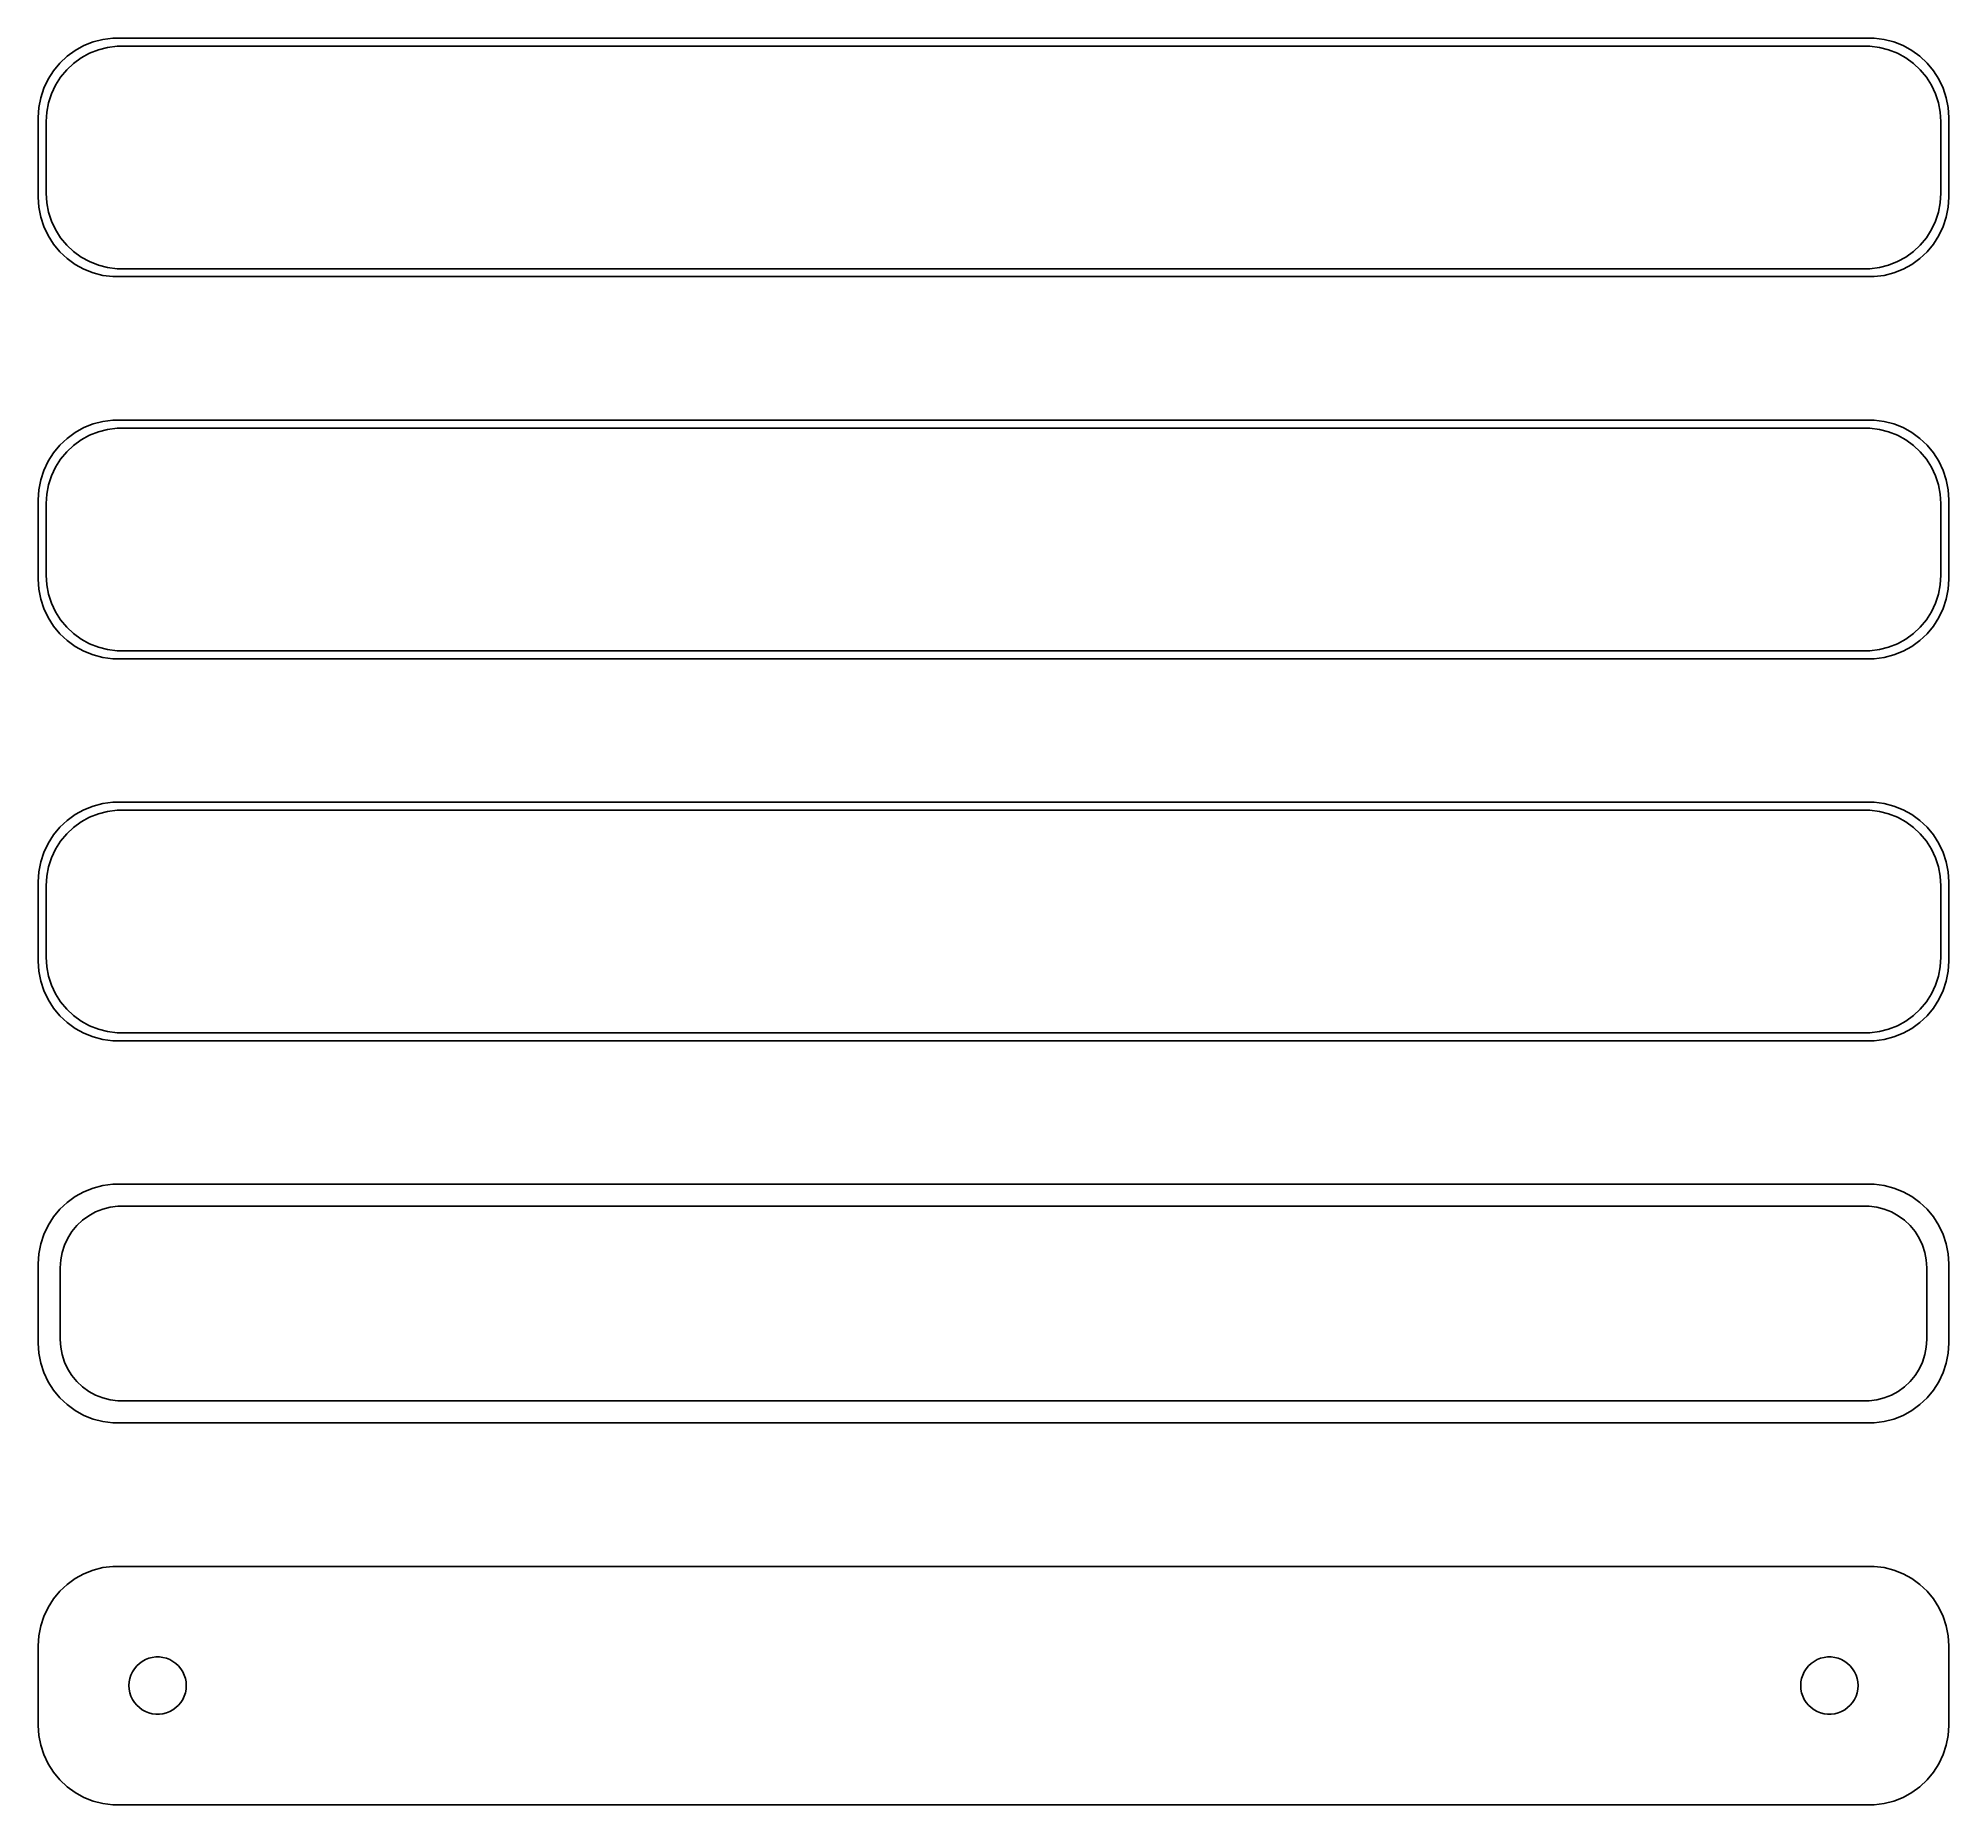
# Model space of a CAD drawing. Header units: metres. Extents: x -60 to 60, y 89 to 199.
import ezdxf

# ---------------------------------------------------------------- set-up
doc = ezdxf.new("R2010")
doc.units = ezdxf.units.M

msp = doc.modelspace()

# ---------------------------------------------------------------- linework, layer by layer
for p, q in [((-56.5451, 199.255), (-57.1289, 199.024)), ((-55.9369, 199.411), (-56.5451, 199.255)), ((-55.3139, 199.49), (-55.9369, 199.411)), ((55.3139, 199.49), (-55.3139, 199.49)), ((55.9369, 199.411), (55.3139, 199.49)), ((56.5451, 199.255), (55.9369, 199.411)), ((57.1289, 199.024), (56.5451, 199.255)), ((-58.1871, 198.353), (-58.6448, 197.923)), ((-57.6791, 198.722), (-58.1871, 198.353)), ((-57.7778, 197.91), (-57.2952, 198.261)), ((-57.1289, 199.024), (-57.6791, 198.722)), ((-57.2952, 198.261), (-56.7724, 198.548)), ((-56.7724, 198.548), (-56.2178, 198.768)), ((-56.2178, 198.768), (-55.6401, 198.916)), ((-55.6401, 198.916), (-55.0482, 198.991)), ((-55.0482, 198.991), (55.0482, 198.991)), ((55.0482, 198.991), (55.6401, 198.916)), ((55.6401, 198.916), (56.2178, 198.768)), ((56.2178, 198.768), (56.7724, 198.548)), ((56.7724, 198.548), (57.2952, 198.261)), ((57.6791, 198.722), (57.1289, 199.024)), ((57.2952, 198.261), (57.7778, 197.91)), ((58.1871, 198.353), (57.6791, 198.722)), ((58.6448, 197.923), (58.1871, 198.353)), ((-59.3815, 196.909), (-59.6489, 196.341)), ((-59.0451, 197.439), (-59.3815, 196.909)), ((-58.6448, 197.923), (-59.0451, 197.439)), ((-58.9124, 196.538), (-58.5928, 197.042)), ((-58.5928, 197.042), (-58.2126, 197.502)), ((-58.2126, 197.502), (-57.7778, 197.91)), ((57.7778, 197.91), (58.2126, 197.502)), ((58.2126, 197.502), (58.5928, 197.042)), ((58.5928, 197.042), (58.9124, 196.538)), ((59.0451, 197.439), (58.6448, 197.923)), ((59.3815, 196.909), (59.0451, 197.439)), ((59.6489, 196.341), (59.3815, 196.909)), ((-59.8429, 195.743), (-59.9606, 195.127)), ((-59.6489, 196.341), (-59.8429, 195.743)), ((-59.3508, 195.431), (-59.1664, 195.999)), ((-59.1664, 195.999), (-58.9124, 196.538)), ((58.9124, 196.538), (59.1664, 195.999)), ((59.1664, 195.999), (59.3508, 195.431)), ((59.8429, 195.743), (59.6489, 196.341)), ((59.9606, 195.127), (59.8429, 195.743)), ((-59.9606, 195.127), (-60, 194.5)), ((-60, 194.5), (-60, 189.5)), ((-59.5, 194.25), (-59.4625, 194.845)), ((-59.4625, 194.845), (-59.3508, 195.431)), ((59.3508, 195.431), (59.4625, 194.845)), ((59.4625, 194.845), (59.5, 194.25)), ((60, 194.5), (59.9606, 195.127)), ((60, 189.5), (60, 194.5)), ((-59.5, 189.75), (-59.5, 194.25)), ((59.5, 194.25), (59.5, 189.75)), ((-59.4625, 189.155), (-59.5, 189.75)), ((59.5, 189.75), (59.4625, 189.155)), ((-60, 189.5), (-59.9606, 188.873)), ((-59.9606, 188.873), (-59.8429, 188.257)), ((-59.3508, 188.569), (-59.4625, 189.155)), ((-59.1664, 188.001), (-59.3508, 188.569)), ((59.3508, 188.569), (59.1664, 188.001)), ((59.4625, 189.155), (59.3508, 188.569)), ((59.8429, 188.257), (59.9606, 188.873)), ((59.9606, 188.873), (60, 189.5)), ((-59.8429, 188.257), (-59.6489, 187.659)), ((-59.6489, 187.659), (-59.3815, 187.091)), ((-58.9124, 187.462), (-59.1664, 188.001)), ((-58.5928, 186.958), (-58.9124, 187.462)), ((58.9124, 187.462), (58.5928, 186.958)), ((59.1664, 188.001), (58.9124, 187.462)), ((59.3815, 187.091), (59.6489, 187.659)), ((59.6489, 187.659), (59.8429, 188.257)), ((-59.3815, 187.091), (-59.0451, 186.561)), ((-59.0451, 186.561), (-58.6448, 186.077)), ((-58.6448, 186.077), (-58.1871, 185.647)), ((-58.2126, 186.498), (-58.5928, 186.958)), ((-57.7778, 186.09), (-58.2126, 186.498)), ((-57.2952, 185.739), (-57.7778, 186.09)), ((57.7778, 186.09), (57.2952, 185.739)), ((58.2126, 186.498), (57.7778, 186.09)), ((58.1871, 185.647), (58.6448, 186.077)), ((58.5928, 186.958), (58.2126, 186.498)), ((58.6448, 186.077), (59.0451, 186.561)), ((59.0451, 186.561), (59.3815, 187.091)), ((-58.1871, 185.647), (-57.6791, 185.278)), ((-57.6791, 185.278), (-57.1289, 184.976)), ((-56.7724, 185.452), (-57.2952, 185.739)), ((-57.1289, 184.976), (-56.5451, 184.745)), ((-56.2178, 185.232), (-56.7724, 185.452)), ((-55.6401, 185.084), (-56.2178, 185.232)), ((-55.0482, 185.009), (-55.6401, 185.084)), ((55.0482, 185.009), (-55.0482, 185.009)), ((55.6401, 185.084), (55.0482, 185.009)), ((56.2178, 185.232), (55.6401, 185.084)), ((56.7724, 185.452), (56.2178, 185.232)), ((56.5451, 184.745), (57.1289, 184.976)), ((57.2952, 185.739), (56.7724, 185.452)), ((57.1289, 184.976), (57.6791, 185.278)), ((57.6791, 185.278), (58.1871, 185.647)), ((-56.5451, 184.745), (-55.9369, 184.589)), ((-55.9369, 184.589), (-55.3139, 184.51)), ((-55.3139, 184.51), (55.3139, 184.51)), ((55.3139, 184.51), (55.9369, 184.589)), ((55.9369, 184.589), (56.5451, 184.745)), ((-56.5451, 175.255), (-57.1289, 175.024)), ((-55.9369, 175.411), (-56.5451, 175.255)), ((-55.3139, 175.49), (-55.9369, 175.411)), ((55.3139, 175.49), (-55.3139, 175.49)), ((55.9369, 175.411), (55.3139, 175.49)), ((56.5451, 175.255), (55.9369, 175.411)), ((57.1289, 175.024), (56.5451, 175.255)), ((-58.1871, 174.353), (-58.6448, 173.923)), ((-57.6791, 174.722), (-58.1871, 174.353)), ((-57.7778, 173.91), (-57.2952, 174.261)), ((-57.1289, 175.024), (-57.6791, 174.722)), ((-57.2952, 174.261), (-56.7724, 174.548)), ((-56.7724, 174.548), (-56.2178, 174.768)), ((-56.2178, 174.768), (-55.6401, 174.916)), ((-55.6401, 174.916), (-55.0482, 174.991)), ((-55.0482, 174.991), (55.0482, 174.991)), ((55.0482, 174.991), (55.6401, 174.916)), ((55.6401, 174.916), (56.2178, 174.768)), ((56.2178, 174.768), (56.7724, 174.548)), ((56.7724, 174.548), (57.2952, 174.261)), ((57.6791, 174.722), (57.1289, 175.024)), ((57.2952, 174.261), (57.7778, 173.91)), ((58.1871, 174.353), (57.6791, 174.722)), ((58.6448, 173.923), (58.1871, 174.353)), ((-59.3815, 172.909), (-59.6489, 172.341)), ((-59.0451, 173.439), (-59.3815, 172.909)), ((-58.6448, 173.923), (-59.0451, 173.439)), ((-58.9124, 172.538), (-58.5928, 173.042)), ((-58.5928, 173.042), (-58.2126, 173.502)), ((-58.2126, 173.502), (-57.7778, 173.91)), ((57.7778, 173.91), (58.2126, 173.502)), ((58.2126, 173.502), (58.5928, 173.042)), ((58.5928, 173.042), (58.9124, 172.538)), ((59.0451, 173.439), (58.6448, 173.923)), ((59.3815, 172.909), (59.0451, 173.439)), ((59.6489, 172.341), (59.3815, 172.909)), ((-59.8429, 171.743), (-59.9606, 171.127)), ((-59.6489, 172.341), (-59.8429, 171.743)), ((-59.3508, 171.431), (-59.1664, 171.999)), ((-59.1664, 171.999), (-58.9124, 172.538)), ((58.9124, 172.538), (59.1664, 171.999)), ((59.1664, 171.999), (59.3508, 171.431)), ((59.8429, 171.743), (59.6489, 172.341)), ((59.9606, 171.127), (59.8429, 171.743)), ((-59.9606, 171.127), (-60, 170.5)), ((-60, 170.5), (-60, 165.5)), ((-59.5, 170.25), (-59.4625, 170.845)), ((-59.4625, 170.845), (-59.3508, 171.431)), ((59.3508, 171.431), (59.4625, 170.845)), ((59.4625, 170.845), (59.5, 170.25)), ((60, 170.5), (59.9606, 171.127)), ((60, 165.5), (60, 170.5)), ((-59.5, 165.75), (-59.5, 170.25)), ((59.5, 170.25), (59.5, 165.75)), ((-59.4625, 165.155), (-59.5, 165.75)), ((59.5, 165.75), (59.4625, 165.155)), ((-60, 165.5), (-59.9606, 164.873)), ((-59.9606, 164.873), (-59.8429, 164.257)), ((-59.3508, 164.569), (-59.4625, 165.155)), ((-59.1664, 164.001), (-59.3508, 164.569)), ((59.3508, 164.569), (59.1664, 164.001)), ((59.4625, 165.155), (59.3508, 164.569)), ((59.8429, 164.257), (59.9606, 164.873)), ((59.9606, 164.873), (60, 165.5)), ((-59.8429, 164.257), (-59.6489, 163.659)), ((-59.6489, 163.659), (-59.3815, 163.091)), ((-58.9124, 163.462), (-59.1664, 164.001)), ((-58.5928, 162.958), (-58.9124, 163.462)), ((58.9124, 163.462), (58.5928, 162.958)), ((59.1664, 164.001), (58.9124, 163.462)), ((59.3815, 163.091), (59.6489, 163.659)), ((59.6489, 163.659), (59.8429, 164.257)), ((-59.3815, 163.091), (-59.0451, 162.561)), ((-59.0451, 162.561), (-58.6448, 162.077)), ((-58.6448, 162.077), (-58.1871, 161.647)), ((-58.2126, 162.498), (-58.5928, 162.958)), ((-57.7778, 162.09), (-58.2126, 162.498)), ((-57.2952, 161.739), (-57.7778, 162.09)), ((57.7778, 162.09), (57.2952, 161.739)), ((58.2126, 162.498), (57.7778, 162.09)), ((58.1871, 161.647), (58.6448, 162.077)), ((58.5928, 162.958), (58.2126, 162.498)), ((58.6448, 162.077), (59.0451, 162.561)), ((59.0451, 162.561), (59.3815, 163.091)), ((-58.1871, 161.647), (-57.6791, 161.278)), ((-57.6791, 161.278), (-57.1289, 160.976)), ((-56.7724, 161.452), (-57.2952, 161.739)), ((-57.1289, 160.976), (-56.5451, 160.745)), ((-56.2178, 161.232), (-56.7724, 161.452)), ((-55.6401, 161.084), (-56.2178, 161.232)), ((-55.0482, 161.009), (-55.6401, 161.084)), ((55.0482, 161.009), (-55.0482, 161.009)), ((55.6401, 161.084), (55.0482, 161.009)), ((56.2178, 161.232), (55.6401, 161.084)), ((56.7724, 161.452), (56.2178, 161.232)), ((56.5451, 160.745), (57.1289, 160.976)), ((57.2952, 161.739), (56.7724, 161.452)), ((57.1289, 160.976), (57.6791, 161.278)), ((57.6791, 161.278), (58.1871, 161.647)), ((-56.5451, 160.745), (-55.9369, 160.589)), ((-55.9369, 160.589), (-55.3139, 160.51)), ((-55.3139, 160.51), (55.3139, 160.51)), ((55.3139, 160.51), (55.9369, 160.589)), ((55.9369, 160.589), (56.5451, 160.745)), ((-56.5451, 151.255), (-57.1289, 151.024)), ((-55.9369, 151.411), (-56.5451, 151.255)), ((-55.3139, 151.49), (-55.9369, 151.411)), ((55.3139, 151.49), (-55.3139, 151.49)), ((55.9369, 151.411), (55.3139, 151.49)), ((56.5451, 151.255), (55.9369, 151.411)), ((57.1289, 151.024), (56.5451, 151.255)), ((-58.1871, 150.353), (-58.6448, 149.923)), ((-57.6791, 150.722), (-58.1871, 150.353)), ((-57.7778, 149.91), (-57.2952, 150.261)), ((-57.1289, 151.024), (-57.6791, 150.722)), ((-57.2952, 150.261), (-56.7724, 150.548)), ((-56.7724, 150.548), (-56.2178, 150.768)), ((-56.2178, 150.768), (-55.6401, 150.916)), ((-55.6401, 150.916), (-55.0482, 150.991)), ((-55.0482, 150.991), (55.0482, 150.991)), ((55.0482, 150.991), (55.6401, 150.916)), ((55.6401, 150.916), (56.2178, 150.768)), ((56.2178, 150.768), (56.7724, 150.548)), ((56.7724, 150.548), (57.2952, 150.261)), ((57.6791, 150.722), (57.1289, 151.024)), ((57.2952, 150.261), (57.7778, 149.91)), ((58.1871, 150.353), (57.6791, 150.722)), ((58.6448, 149.923), (58.1871, 150.353)), ((-59.3815, 148.909), (-59.6489, 148.341)), ((-59.0451, 149.439), (-59.3815, 148.909)), ((-58.6448, 149.923), (-59.0451, 149.439)), ((-58.9124, 148.538), (-58.5928, 149.042)), ((-58.5928, 149.042), (-58.2126, 149.502)), ((-58.2126, 149.502), (-57.7778, 149.91)), ((57.7778, 149.91), (58.2126, 149.502)), ((58.2126, 149.502), (58.5928, 149.042)), ((58.5928, 149.042), (58.9124, 148.538)), ((59.0451, 149.439), (58.6448, 149.923)), ((59.3815, 148.909), (59.0451, 149.439)), ((59.6489, 148.341), (59.3815, 148.909)), ((-59.8429, 147.743), (-59.9606, 147.127)), ((-59.6489, 148.341), (-59.8429, 147.743)), ((-59.3508, 147.431), (-59.1664, 147.999)), ((-59.1664, 147.999), (-58.9124, 148.538)), ((58.9124, 148.538), (59.1664, 147.999)), ((59.1664, 147.999), (59.3508, 147.431)), ((59.8429, 147.743), (59.6489, 148.341)), ((59.9606, 147.127), (59.8429, 147.743)), ((-59.9606, 147.127), (-60, 146.5)), ((-60, 146.5), (-60, 141.5)), ((-59.5, 146.25), (-59.4625, 146.845)), ((-59.4625, 146.845), (-59.3508, 147.431)), ((59.3508, 147.431), (59.4625, 146.845)), ((59.4625, 146.845), (59.5, 146.25)), ((60, 146.5), (59.9606, 147.127)), ((60, 141.5), (60, 146.5)), ((-59.5, 141.75), (-59.5, 146.25)), ((59.5, 146.25), (59.5, 141.75)), ((-59.4625, 141.155), (-59.5, 141.75)), ((59.5, 141.75), (59.4625, 141.155)), ((-60, 141.5), (-59.9606, 140.873)), ((-59.9606, 140.873), (-59.8429, 140.257)), ((-59.3508, 140.569), (-59.4625, 141.155)), ((-59.1664, 140.001), (-59.3508, 140.569)), ((59.3508, 140.569), (59.1664, 140.001)), ((59.4625, 141.155), (59.3508, 140.569)), ((59.8429, 140.257), (59.9606, 140.873)), ((59.9606, 140.873), (60, 141.5)), ((-59.8429, 140.257), (-59.6489, 139.659)), ((-59.6489, 139.659), (-59.3815, 139.091)), ((-58.9124, 139.462), (-59.1664, 140.001)), ((-58.5928, 138.958), (-58.9124, 139.462)), ((58.9124, 139.462), (58.5928, 138.958)), ((59.1664, 140.001), (58.9124, 139.462)), ((59.3815, 139.091), (59.6489, 139.659)), ((59.6489, 139.659), (59.8429, 140.257)), ((-59.3815, 139.091), (-59.0451, 138.561)), ((-59.0451, 138.561), (-58.6448, 138.077)), ((-58.6448, 138.077), (-58.1871, 137.647)), ((-58.2126, 138.498), (-58.5928, 138.958)), ((-57.7778, 138.09), (-58.2126, 138.498)), ((-57.2952, 137.739), (-57.7778, 138.09)), ((57.7778, 138.09), (57.2952, 137.739)), ((58.2126, 138.498), (57.7778, 138.09)), ((58.1871, 137.647), (58.6448, 138.077)), ((58.5928, 138.958), (58.2126, 138.498)), ((58.6448, 138.077), (59.0451, 138.561)), ((59.0451, 138.561), (59.3815, 139.091)), ((-58.1871, 137.647), (-57.6791, 137.278)), ((-57.6791, 137.278), (-57.1289, 136.976)), ((-56.7724, 137.452), (-57.2952, 137.739)), ((-57.1289, 136.976), (-56.5451, 136.745)), ((-56.2178, 137.232), (-56.7724, 137.452)), ((-55.6401, 137.084), (-56.2178, 137.232)), ((-55.0482, 137.009), (-55.6401, 137.084)), ((55.0482, 137.009), (-55.0482, 137.009)), ((55.6401, 137.084), (55.0482, 137.009)), ((56.2178, 137.232), (55.6401, 137.084)), ((56.7724, 137.452), (56.2178, 137.232)), ((56.5451, 136.745), (57.1289, 136.976)), ((57.2952, 137.739), (56.7724, 137.452)), ((57.1289, 136.976), (57.6791, 137.278)), ((57.6791, 137.278), (58.1871, 137.647)), ((-56.5451, 136.745), (-55.9369, 136.589)), ((-55.9369, 136.589), (-55.3139, 136.51)), ((-55.3139, 136.51), (55.3139, 136.51)), ((55.3139, 136.51), (55.9369, 136.589)), ((55.9369, 136.589), (56.5451, 136.745)), ((-56.5451, 127.255), (-57.1289, 127.024)), ((-55.9369, 127.411), (-56.5451, 127.255)), ((-55.3139, 127.49), (-55.9369, 127.411)), ((55.3139, 127.49), (-55.3139, 127.49)), ((55.9369, 127.411), (55.3139, 127.49)), ((56.5451, 127.255), (55.9369, 127.411)), ((57.1289, 127.024), (56.5451, 127.255)), ((-58.1871, 126.353), (-58.6448, 125.923)), ((-57.6791, 126.722), (-58.1871, 126.353)), ((-57.1289, 127.024), (-57.6791, 126.722)), ((-55.9457, 125.93), (-55.4751, 126.051)), ((-55.4751, 126.051), (-54.993, 126.112)), ((-54.993, 126.112), (54.993, 126.112)), ((54.993, 126.112), (55.4751, 126.051)), ((55.4751, 126.051), (55.9457, 125.93)), ((57.6791, 126.722), (57.1289, 127.024)), ((58.1871, 126.353), (57.6791, 126.722)), ((58.6448, 125.923), (58.1871, 126.353)), ((-59.3815, 124.909), (-59.6489, 124.341)), ((-59.0451, 125.439), (-59.3815, 124.909)), ((-58.6448, 125.923), (-59.0451, 125.439)), ((-57.8805, 124.524), (-57.5707, 124.899)), ((-57.5707, 124.899), (-57.2165, 125.231)), ((-57.2165, 125.231), (-56.8234, 125.517)), ((-56.8234, 125.517), (-56.3975, 125.751)), ((-56.3975, 125.751), (-55.9457, 125.93)), ((55.9457, 125.93), (56.3975, 125.751)), ((56.3975, 125.751), (56.8234, 125.517)), ((56.8234, 125.517), (57.2165, 125.231)), ((57.2165, 125.231), (57.5707, 124.899)), ((57.5707, 124.899), (57.8805, 124.524)), ((59.0451, 125.439), (58.6448, 125.923)), ((59.3815, 124.909), (59.0451, 125.439)), ((59.6489, 124.341), (59.3815, 124.909)), ((-59.8429, 123.743), (-59.9606, 123.127)), ((-59.6489, 124.341), (-59.8429, 123.743)), ((-58.4979, 123.212), (-58.3477, 123.674)), ((-58.3477, 123.674), (-58.1408, 124.114)), ((-58.1408, 124.114), (-57.8805, 124.524)), ((57.8805, 124.524), (58.1408, 124.114)), ((58.1408, 124.114), (58.3477, 123.674)), ((58.3477, 123.674), (58.4979, 123.212)), ((59.8429, 123.743), (59.6489, 124.341)), ((59.9606, 123.127), (59.8429, 123.743)), ((-59.9606, 123.127), (-60, 122.5)), ((-60, 122.5), (-60, 117.5)), ((-58.6195, 122.25), (-58.589, 122.735)), ((-58.589, 122.735), (-58.4979, 123.212)), ((58.4979, 123.212), (58.589, 122.735)), ((58.589, 122.735), (58.6195, 122.25)), ((60, 122.5), (59.9606, 123.127)), ((60, 117.5), (60, 122.5)), ((-58.6195, 117.75), (-58.6195, 122.25)), ((58.6195, 122.25), (58.6195, 117.75)), ((-58.589, 117.265), (-58.6195, 117.75)), ((58.6195, 117.75), (58.589, 117.265)), ((-60, 117.5), (-59.9606, 116.873)), ((-59.9606, 116.873), (-59.8429, 116.257)), ((-58.4979, 116.788), (-58.589, 117.265)), ((-58.3477, 116.326), (-58.4979, 116.788)), ((58.4979, 116.788), (58.3477, 116.326)), ((58.589, 117.265), (58.4979, 116.788)), ((59.8429, 116.257), (59.9606, 116.873)), ((59.9606, 116.873), (60, 117.5)), ((-59.8429, 116.257), (-59.6489, 115.659)), ((-59.6489, 115.659), (-59.3815, 115.091)), ((-58.1408, 115.886), (-58.3477, 116.326)), ((-57.8805, 115.476), (-58.1408, 115.886)), ((-57.5707, 115.101), (-57.8805, 115.476)), ((57.8805, 115.476), (57.5707, 115.101)), ((58.1408, 115.886), (57.8805, 115.476)), ((58.3477, 116.326), (58.1408, 115.886)), ((59.3815, 115.091), (59.6489, 115.659)), ((59.6489, 115.659), (59.8429, 116.257)), ((-59.3815, 115.091), (-59.0451, 114.561)), ((-59.0451, 114.561), (-58.6448, 114.077)), ((-58.6448, 114.077), (-58.1871, 113.647)), ((-57.2165, 114.769), (-57.5707, 115.101)), ((-56.8234, 114.483), (-57.2165, 114.769)), ((-56.3975, 114.249), (-56.8234, 114.483)), ((-55.9457, 114.07), (-56.3975, 114.249)), ((-55.4751, 113.949), (-55.9457, 114.07)), ((55.9457, 114.07), (55.4751, 113.949)), ((56.3975, 114.249), (55.9457, 114.07)), ((56.8234, 114.483), (56.3975, 114.249)), ((57.2165, 114.769), (56.8234, 114.483)), ((57.5707, 115.101), (57.2165, 114.769)), ((58.1871, 113.647), (58.6448, 114.077)), ((58.6448, 114.077), (59.0451, 114.561)), ((59.0451, 114.561), (59.3815, 115.091)), ((-58.1871, 113.647), (-57.6791, 113.278)), ((-57.6791, 113.278), (-57.1289, 112.976)), ((-57.1289, 112.976), (-56.5451, 112.745)), ((-54.993, 113.888), (-55.4751, 113.949)), ((54.993, 113.888), (-54.993, 113.888)), ((55.4751, 113.949), (54.993, 113.888)), ((56.5451, 112.745), (57.1289, 112.976)), ((57.1289, 112.976), (57.6791, 113.278)), ((57.6791, 113.278), (58.1871, 113.647)), ((-56.5451, 112.745), (-55.9369, 112.589)), ((-55.9369, 112.589), (-55.3139, 112.51)), ((-55.3139, 112.51), (55.3139, 112.51)), ((55.3139, 112.51), (55.9369, 112.589)), ((55.9369, 112.589), (56.5451, 112.745)), ((-56.5451, 103.255), (-57.1289, 103.024)), ((-55.9369, 103.411), (-56.5451, 103.255)), ((-55.3139, 103.49), (-55.9369, 103.411)), ((55.3139, 103.49), (-55.3139, 103.49)), ((55.9369, 103.411), (55.3139, 103.49)), ((56.5451, 103.255), (55.9369, 103.411)), ((57.1289, 103.024), (56.5451, 103.255)), ((-58.1871, 102.353), (-58.6448, 101.923)), ((-57.6791, 102.722), (-58.1871, 102.353)), ((-57.1289, 103.024), (-57.6791, 102.722)), ((57.6791, 102.722), (57.1289, 103.024)), ((58.1871, 102.353), (57.6791, 102.722)), ((58.6448, 101.923), (58.1871, 102.353)), ((-59.3815, 100.909), (-59.6489, 100.341)), ((-59.0451, 101.439), (-59.3815, 100.909)), ((-58.6448, 101.923), (-59.0451, 101.439)), ((59.0451, 101.439), (58.6448, 101.923)), ((59.3815, 100.909), (59.0451, 101.439)), ((59.6489, 100.341), (59.3815, 100.909)), ((-59.8429, 99.7434), (-59.9606, 99.1267)), ((-59.6489, 100.341), (-59.8429, 99.7434)), ((59.8429, 99.7434), (59.6489, 100.341)), ((59.9606, 99.1267), (59.8429, 99.7434)), ((-59.9606, 99.1267), (-60, 98.5)), ((-60, 98.5), (-60, 93.5)), ((60, 98.5), (59.9606, 99.1267)), ((60, 93.5), (60, 98.5)), ((-53.9562, 97.058), (-53.8121, 97.2322)), ((-53.8121, 97.2322), (-53.6474, 97.3869)), ((-53.6474, 97.3869), (-53.4645, 97.5198)), ((-53.4645, 97.5198), (-53.2664, 97.6287)), ((-53.2664, 97.6287), (-53.0562, 97.7119)), ((-53.0562, 97.7119), (-52.8373, 97.7681)), ((-52.8373, 97.7681), (-52.613, 97.7964)), ((-52.613, 97.7964), (-52.387, 97.7964)), ((-52.387, 97.7964), (-52.1627, 97.7681)), ((-52.1627, 97.7681), (-51.9438, 97.7119)), ((-51.9438, 97.7119), (-51.7336, 97.6287)), ((-51.7336, 97.6287), (-51.5355, 97.5198)), ((-51.5355, 97.5198), (-51.3526, 97.3869)), ((-51.3526, 97.3869), (-51.1879, 97.2322)), ((-51.1879, 97.2322), (-51.0438, 97.058)), ((51.0438, 97.058), (51.1879, 97.2322)), ((51.1879, 97.2322), (51.3526, 97.3869)), ((51.3526, 97.3869), (51.5355, 97.5198)), ((51.5355, 97.5198), (51.7336, 97.6287)), ((51.7336, 97.6287), (51.9438, 97.7119)), ((51.9438, 97.7119), (52.1627, 97.7681)), ((52.1627, 97.7681), (52.387, 97.7964)), ((52.387, 97.7964), (52.613, 97.7964)), ((52.613, 97.7964), (52.8373, 97.7681)), ((52.8373, 97.7681), (53.0562, 97.7119)), ((53.0562, 97.7119), (53.2664, 97.6287)), ((53.2664, 97.6287), (53.4645, 97.5198)), ((53.4645, 97.5198), (53.6474, 97.3869)), ((53.6474, 97.3869), (53.8121, 97.2322)), ((53.8121, 97.2322), (53.9562, 97.058)), ((-54.3, 96), (-54.2858, 96.2256)), ((-54.2858, 95.7744), (-54.3, 96)), ((-54.2858, 96.2256), (-54.2434, 96.4476)), ((-54.2434, 96.4476), (-54.1736, 96.6626)), ((-54.1736, 96.6626), (-54.0773, 96.8671)), ((-54.0773, 96.8671), (-53.9562, 97.058)), ((-51.0438, 97.058), (-50.9226, 96.8671)), ((-50.9226, 96.8671), (-50.8264, 96.6626)), ((-50.8264, 96.6626), (-50.7565, 96.4476)), ((-50.7565, 96.4476), (-50.7142, 96.2256)), ((-50.7142, 96.2256), (-50.7, 96)), ((-50.7, 96), (-50.7142, 95.7744)), ((50.7, 96), (50.7142, 96.2256)), ((50.7142, 95.7744), (50.7, 96)), ((50.7142, 96.2256), (50.7565, 96.4476)), ((50.7565, 96.4476), (50.8264, 96.6626)), ((50.8264, 96.6626), (50.9226, 96.8671)), ((50.9226, 96.8671), (51.0438, 97.058)), ((53.9562, 97.058), (54.0773, 96.8671)), ((54.0773, 96.8671), (54.1736, 96.6626)), ((54.1736, 96.6626), (54.2434, 96.4476)), ((54.2434, 96.4476), (54.2858, 96.2256)), ((54.2858, 96.2256), (54.3, 96)), ((54.3, 96), (54.2858, 95.7744)), ((-54.2434, 95.5524), (-54.2858, 95.7744)), ((-54.1736, 95.3374), (-54.2434, 95.5524)), ((-54.0773, 95.1329), (-54.1736, 95.3374)), ((-53.9562, 94.942), (-54.0773, 95.1329)), ((-53.8121, 94.7678), (-53.9562, 94.942)), ((-51.0438, 94.942), (-51.1879, 94.7678)), ((-50.9226, 95.1329), (-51.0438, 94.942)), ((-50.8264, 95.3374), (-50.9226, 95.1329)), ((-50.7565, 95.5524), (-50.8264, 95.3374)), ((-50.7142, 95.7744), (-50.7565, 95.5524)), ((50.7565, 95.5524), (50.7142, 95.7744)), ((50.8264, 95.3374), (50.7565, 95.5524)), ((50.9226, 95.1329), (50.8264, 95.3374)), ((51.0438, 94.942), (50.9226, 95.1329)), ((51.1879, 94.7678), (51.0438, 94.942)), ((53.9562, 94.942), (53.8121, 94.7678)), ((54.0773, 95.1329), (53.9562, 94.942)), ((54.1736, 95.3374), (54.0773, 95.1329)), ((54.2434, 95.5524), (54.1736, 95.3374)), ((54.2858, 95.7744), (54.2434, 95.5524)), ((-53.6474, 94.6131), (-53.8121, 94.7678)), ((-53.4645, 94.4802), (-53.6474, 94.6131)), ((-53.2664, 94.3713), (-53.4645, 94.4802)), ((-53.0562, 94.2881), (-53.2664, 94.3713)), ((-52.8373, 94.2319), (-53.0562, 94.2881)), ((-52.613, 94.2036), (-52.8373, 94.2319)), ((-52.387, 94.2036), (-52.613, 94.2036)), ((-52.1627, 94.2319), (-52.387, 94.2036)), ((-51.9438, 94.2881), (-52.1627, 94.2319)), ((-51.7336, 94.3713), (-51.9438, 94.2881)), ((-51.5355, 94.4802), (-51.7336, 94.3713)), ((-51.3526, 94.6131), (-51.5355, 94.4802)), ((-51.1879, 94.7678), (-51.3526, 94.6131)), ((51.3526, 94.6131), (51.1879, 94.7678)), ((51.5355, 94.4802), (51.3526, 94.6131)), ((51.7336, 94.3713), (51.5355, 94.4802)), ((51.9438, 94.2881), (51.7336, 94.3713)), ((52.1627, 94.2319), (51.9438, 94.2881)), ((52.387, 94.2036), (52.1627, 94.2319)), ((52.613, 94.2036), (52.387, 94.2036)), ((52.8373, 94.2319), (52.613, 94.2036)), ((53.0562, 94.2881), (52.8373, 94.2319)), ((53.2664, 94.3713), (53.0562, 94.2881)), ((53.4645, 94.4802), (53.2664, 94.3713)), ((53.6474, 94.6131), (53.4645, 94.4802)), ((53.8121, 94.7678), (53.6474, 94.6131)), ((-60, 93.5), (-59.9606, 92.8733)), ((-59.9606, 92.8733), (-59.8429, 92.2566)), ((59.8429, 92.2566), (59.9606, 92.8733)), ((59.9606, 92.8733), (60, 93.5)), ((-59.8429, 92.2566), (-59.6489, 91.6594)), ((-59.6489, 91.6594), (-59.3815, 91.0912)), ((59.3815, 91.0912), (59.6489, 91.6594)), ((59.6489, 91.6594), (59.8429, 92.2566)), ((-59.3815, 91.0912), (-59.0451, 90.5611)), ((-59.0451, 90.5611), (-58.6448, 90.0773)), ((-58.6448, 90.0773), (-58.1871, 89.6474)), ((58.1871, 89.6474), (58.6448, 90.0773)), ((58.6448, 90.0773), (59.0451, 90.5611)), ((59.0451, 90.5611), (59.3815, 91.0912)), ((-58.1871, 89.6474), (-57.6791, 89.2784)), ((-57.6791, 89.2784), (-57.1289, 88.9759)), ((-57.1289, 88.9759), (-56.5451, 88.7447)), ((56.5451, 88.7447), (57.1289, 88.9759)), ((57.1289, 88.9759), (57.6791, 89.2784)), ((57.6791, 89.2784), (58.1871, 89.6474)), ((-56.5451, 88.7447), (-55.9369, 88.5886)), ((-55.9369, 88.5886), (-55.3139, 88.5099)), ((-55.3139, 88.5099), (55.3139, 88.5099)), ((55.3139, 88.5099), (55.9369, 88.5886)), ((55.9369, 88.5886), (56.5451, 88.7447))]:
    msp.add_line(p, q)

doc.saveas('drawing.dxf')
